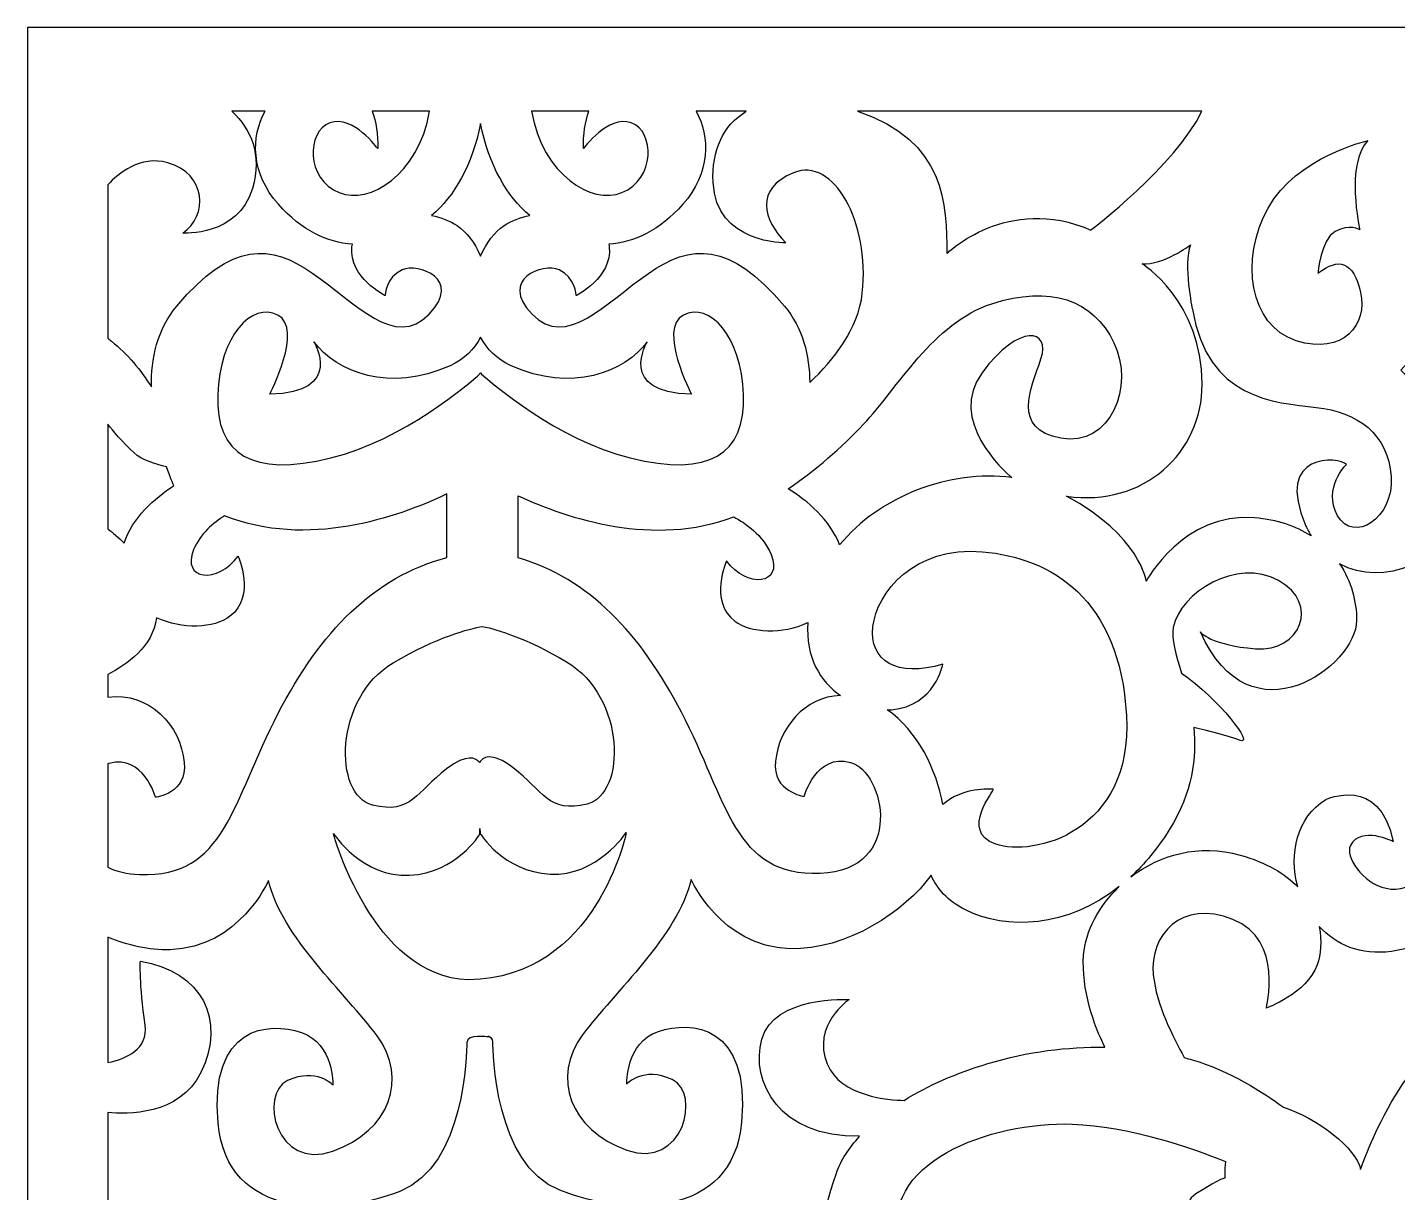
# Model space of a CAD drawing. Header units: centimetres. Extents: x 22.81 to 27, y -9 to -0.08.
# Drawn here: x 22.814 to 24.479, y -1.498 to -0.082 of the extents above; entities that cross this region are included whole.
import ezdxf

# ---------------------------------------------------------------- set-up
doc = ezdxf.new("R2010")
doc.units = ezdxf.units.CM
doc.header["$MEASUREMENT"] = 0
doc.layers.add('layer 1', color=7, linetype='Continuous')

msp = doc.modelspace()

# ---------------------------------------------------------------- linework, layer by layer
at = {"layer": 'layer 1', "color": 250, "lineweight": 30}
for points, knots in [([(26.99977, -9.0002), (26.99977, -9.0002), (22.8137, -9.0002), (22.8137, -9.0002), (22.8137, -9.0002), (22.8137, -9.0002), (22.8137, -0.08237), (22.8137, -0.08237), (22.8137, -0.08237), (22.8137, -0.08237), (26.99977, -0.08237), (26.99977, -0.08237), (26.99977, -0.08237), (26.99977, -0.08237), (26.99977, -9.0002), (26.99977, -9.0002)], [0, 0, 0, 0, 0.2, 0.2, 0.2, 0.2, 0.4, 0.4, 0.4, 0.4, 0.6, 0.6, 0.6, 0.6, 1, 1, 1, 1]), ([(22.91161, -0.46023), (22.91161, -0.46023), (22.91161, -0.27363), (22.91161, -0.27363), (22.91161, -0.27363), (22.92394, -0.26006), (22.95048, -0.23741), (22.98428, -0.24693), (22.98428, -0.24693), (23.03139, -0.2602), (23.03352, -0.31143), (23.0025, -0.33231), (23.0025, -0.33231), (23.0025, -0.33231), (23.06994, -0.33704), (23.08708, -0.27823), (23.08708, -0.27823), (23.09931, -0.23624), (23.08523, -0.20681), (23.06228, -0.18429), (23.06228, -0.18429), (23.06228, -0.18429), (23.10259, -0.18429), (23.10259, -0.18429), (23.10259, -0.18429), (23.0852, -0.21525), (23.08511, -0.25927), (23.11868, -0.29733), (23.11868, -0.29733), (23.14702, -0.32945), (23.17818, -0.34384), (23.20864, -0.34572), (23.20864, -0.34572), (23.20839, -0.3468), (23.20821, -0.34787), (23.2081, -0.34898), (23.2081, -0.34898), (23.20445, -0.38674), (23.24827, -0.40828), (23.24827, -0.40828), (23.24827, -0.40828), (23.24827, -0.40828), (23.24949, -0.38565), (23.26896, -0.37703), (23.26896, -0.37703), (23.28846, -0.36839), (23.34324, -0.38781), (23.30184, -0.43095), (23.30184, -0.43095), (23.26046, -0.47408), (23.21191, -0.41681), (23.16055, -0.38127), (23.16055, -0.38127), (23.1092, -0.34574), (23.06265, -0.34146), (22.99523, -0.42108), (22.99523, -0.42108), (22.97135, -0.4493), (22.96399, -0.485), (22.9644, -0.51934), (22.9644, -0.51934), (22.95152, -0.49897), (22.93548, -0.47914), (22.91587, -0.46382), (22.91587, -0.46382), (22.91438, -0.46266), (22.91297, -0.46146), (22.91161, -0.46023)], [0, 0, 0, 0, 0.0555556, 0.0555556, 0.0555556, 0.0555556, 0.1111111, 0.1111111, 0.1111111, 0.1111111, 0.1666667, 0.1666667, 0.1666667, 0.1666667, 0.2222222, 0.2222222, 0.2222222, 0.2222222, 0.2777778, 0.2777778, 0.2777778, 0.2777778, 0.3333333, 0.3333333, 0.3333333, 0.3333333, 0.3888889, 0.3888889, 0.3888889, 0.3888889, 0.4444444, 0.4444444, 0.4444444, 0.4444444, 0.5, 0.5, 0.5, 0.5, 0.5555556, 0.5555556, 0.5555556, 0.5555556, 0.6111111, 0.6111111, 0.6111111, 0.6111111, 0.6666667, 0.6666667, 0.6666667, 0.6666667, 0.7222222, 0.7222222, 0.7222222, 0.7222222, 0.7777778, 0.7777778, 0.7777778, 0.7777778, 0.8333333, 0.8333333, 0.8333333, 0.8333333, 0.8888889, 0.8888889, 0.8888889, 0.8888889, 1, 1, 1, 1]), ([(23.2328, -0.18429), (23.2328, -0.18429), (23.30249, -0.18429), (23.30249, -0.18429), (23.30249, -0.18429), (23.28842, -0.26254), (23.22955, -0.29771), (23.19272, -0.2832), (23.19272, -0.2832), (23.15171, -0.26705), (23.15285, -0.20855), (23.18131, -0.19845), (23.18131, -0.19845), (23.20979, -0.18837), (23.2394, -0.22974), (23.2394, -0.22974), (23.2394, -0.22974), (23.23975, -0.21229), (23.23761, -0.19696), (23.2328, -0.18429)], [0, 0, 0, 0, 0.1666667, 0.1666667, 0.1666667, 0.1666667, 0.3333333, 0.3333333, 0.3333333, 0.3333333, 0.5, 0.5, 0.5, 0.5, 0.6666667, 0.6666667, 0.6666667, 0.6666667, 1, 1, 1, 1]), ([(23.36443, -0.19899), (23.37444, -0.25001), (23.39637, -0.28742), (23.42407, -0.31104), (23.42407, -0.31104), (23.41269, -0.31323), (23.40195, -0.31717), (23.39293, -0.3231), (23.39293, -0.3231), (23.38143, -0.33067), (23.37146, -0.34412), (23.36443, -0.36037), (23.36443, -0.36037), (23.35741, -0.34412), (23.34741, -0.33067), (23.33594, -0.3231), (23.33594, -0.3231), (23.32692, -0.31717), (23.31619, -0.31323), (23.30479, -0.31104), (23.30479, -0.31104), (23.3325, -0.28742), (23.35441, -0.25001), (23.36443, -0.19899)], [0, 0, 0, 0, 0.1428571, 0.1428571, 0.1428571, 0.1428571, 0.2857143, 0.2857143, 0.2857143, 0.2857143, 0.4285714, 0.4285714, 0.4285714, 0.4285714, 0.5714286, 0.5714286, 0.5714286, 0.5714286, 0.7142857, 0.7142857, 0.7142857, 0.7142857, 1, 1, 1, 1]), ([(23.6263, -0.18429), (23.6263, -0.18429), (23.68728, -0.18429), (23.68728, -0.18429), (23.68728, -0.18429), (23.65867, -0.20116), (23.64532, -0.23219), (23.64695, -0.2704), (23.64695, -0.2704), (23.65016, -0.34574), (23.73522, -0.34433), (23.73522, -0.34433), (23.73522, -0.34433), (23.70793, -0.31588), (23.6967, -0.27892), (23.74486, -0.25901), (23.74486, -0.25901), (23.79299, -0.23912), (23.83793, -0.31873), (23.8283, -0.40545), (23.8283, -0.40545), (23.82353, -0.44843), (23.79354, -0.48652), (23.76446, -0.51402), (23.76446, -0.51402), (23.76408, -0.48135), (23.75628, -0.44786), (23.73361, -0.42108), (23.73361, -0.42108), (23.66621, -0.34146), (23.61966, -0.34574), (23.56831, -0.38127), (23.56831, -0.38127), (23.51695, -0.41681), (23.46841, -0.47408), (23.42701, -0.43095), (23.42701, -0.43095), (23.38564, -0.38781), (23.44042, -0.36839), (23.45989, -0.37703), (23.45989, -0.37703), (23.47938, -0.38565), (23.48058, -0.40828), (23.48058, -0.40828), (23.48058, -0.40828), (23.48058, -0.40828), (23.52439, -0.38674), (23.52076, -0.34898), (23.52076, -0.34898), (23.52065, -0.34787), (23.52046, -0.3468), (23.52024, -0.34572), (23.52024, -0.34572), (23.55069, -0.34384), (23.58184, -0.32945), (23.61018, -0.29733), (23.61018, -0.29733), (23.64375, -0.25927), (23.64368, -0.21525), (23.6263, -0.18429)], [0, 0, 0, 0, 0.0625, 0.0625, 0.0625, 0.0625, 0.125, 0.125, 0.125, 0.125, 0.1875, 0.1875, 0.1875, 0.1875, 0.25, 0.25, 0.25, 0.25, 0.3125, 0.3125, 0.3125, 0.3125, 0.375, 0.375, 0.375, 0.375, 0.4375, 0.4375, 0.4375, 0.4375, 0.5, 0.5, 0.5, 0.5, 0.5625, 0.5625, 0.5625, 0.5625, 0.625, 0.625, 0.625, 0.625, 0.6875, 0.6875, 0.6875, 0.6875, 0.75, 0.75, 0.75, 0.75, 0.8125, 0.8125, 0.8125, 0.8125, 0.875, 0.875, 0.875, 0.875, 1, 1, 1, 1]), ([(23.42638, -0.18429), (23.42638, -0.18429), (23.49607, -0.18429), (23.49607, -0.18429), (23.49607, -0.18429), (23.49126, -0.19696), (23.4891, -0.21229), (23.48945, -0.22974), (23.48945, -0.22974), (23.48945, -0.22974), (23.51906, -0.18837), (23.54755, -0.19845), (23.54755, -0.19845), (23.57601, -0.20855), (23.57715, -0.26705), (23.53616, -0.2832), (23.53616, -0.2832), (23.49932, -0.29771), (23.44046, -0.26254), (23.42638, -0.18429)], [0, 0, 0, 0, 0.1666667, 0.1666667, 0.1666667, 0.1666667, 0.3333333, 0.3333333, 0.3333333, 0.3333333, 0.5, 0.5, 0.5, 0.5, 0.6666667, 0.6666667, 0.6666667, 0.6666667, 1, 1, 1, 1]), ([(23.82262, -0.18429), (23.82262, -0.18429), (24.24098, -0.18429), (24.24098, -0.18429), (24.24098, -0.18429), (24.20899, -0.25034), (24.10595, -0.32867), (24.10595, -0.32867), (24.10595, -0.32867), (24.00484, -0.2846), (23.93102, -0.35711), (23.93102, -0.35711), (23.93102, -0.35711), (23.93102, -0.29889), (23.92987, -0.21981), (23.82262, -0.18429)], [0, 0, 0, 0, 0.2, 0.2, 0.2, 0.2, 0.4, 0.4, 0.4, 0.4, 0.6, 0.6, 0.6, 0.6, 1, 1, 1, 1]), ([(24.35744, -1.12688), (24.34221, -1.11117), (24.31968, -1.09732), (24.28742, -1.08821), (24.28742, -1.08821), (24.23709, -1.07398), (24.18952, -1.08811), (24.15451, -1.11471), (24.15451, -1.11471), (24.17126, -1.09927), (24.18707, -1.08032), (24.2013, -1.0575), (24.2013, -1.0575), (24.22977, -1.01185), (24.23467, -0.96987), (24.23096, -0.93328), (24.23096, -0.93328), (24.24818, -0.93721), (24.27308, -0.94331), (24.28652, -0.94859), (24.28652, -0.94859), (24.30669, -0.95655), (24.26078, -0.89771), (24.21632, -0.86731), (24.21632, -0.86731), (24.20938, -0.84421), (24.20338, -0.82534), (24.20615, -0.81163), (24.20615, -0.81163), (24.21469, -0.76957), (24.28286, -0.72644), (24.334, -0.75448), (24.334, -0.75448), (24.38511, -0.78252), (24.36078, -0.84182), (24.30599, -0.83751), (24.30599, -0.83751), (24.2512, -0.83319), (24.23905, -0.81702), (24.23905, -0.81702), (24.23905, -0.81702), (24.2999, -0.95398), (24.42895, -0.85801), (24.42895, -0.803), (24.42895, -0.803), (24.42895, -0.77991), (24.42237, -0.75548), (24.40832, -0.73443), (24.40832, -0.73443), (24.46115, -0.76313), (24.5364, -0.73257), (24.55156, -0.67066), (24.55156, -0.67066), (24.5715, -0.58911), (24.48279, -0.49896), (24.48279, -0.49896), (24.48279, -0.49896), (24.52874, -0.45303), (24.50635, -0.37579), (24.50635, -0.37579), (24.50635, -0.37579), (24.53816, -0.39667), (24.5782, -0.40189), (24.59588, -0.35076), (24.59588, -0.35076), (24.61356, -0.29961), (24.56997, -0.27874), (24.56997, -0.27874), (24.56997, -0.27874), (24.5782, -0.30483), (24.55937, -0.33406), (24.53109, -0.32989), (24.53109, -0.32989), (24.50281, -0.32572), (24.47808, -0.2777), (24.49575, -0.23803), (24.49575, -0.23803), (24.51342, -0.1984), (24.58058, -0.20152), (24.65833, -0.26204), (24.65833, -0.26204), (24.73609, -0.32257), (24.76235, -0.43815), (24.75271, -0.51206), (24.75271, -0.51206), (24.74877, -0.5424), (24.73943, -0.56915), (24.72976, -0.59015), (24.72976, -0.59015), (24.70791, -0.56829), (24.68045, -0.55773), (24.64999, -0.55773), (24.64999, -0.55773), (24.59109, -0.55773), (24.55516, -0.61737), (24.55516, -0.61737), (24.55516, -0.61737), (24.6165, -0.60584), (24.65553, -0.62726), (24.68156, -0.67665), (24.68156, -0.67665), (24.70758, -0.72604), (24.6797, -0.77381), (24.63323, -0.81827), (24.63323, -0.81827), (24.58676, -0.86273), (24.56446, -1.0175), (24.56446, -1.0175), (24.56446, -1.0175), (24.50311, -1.21016), (24.40832, -1.10147), (24.42133, -1.07677), (24.42133, -1.07677), (24.43435, -1.05209), (24.47336, -1.07183), (24.47336, -1.07183), (24.47336, -1.07183), (24.45665, -0.98952), (24.39158, -1.02079), (24.39158, -1.02079), (24.39158, -1.02079), (24.35632, -1.04213), (24.34655, -1.08674), (24.35744, -1.12688)], [0, 0, 0, 0, 0.03125, 0.03125, 0.03125, 0.03125, 0.0625, 0.0625, 0.0625, 0.0625, 0.09375, 0.09375, 0.09375, 0.09375, 0.125, 0.125, 0.125, 0.125, 0.15625, 0.15625, 0.15625, 0.15625, 0.1875, 0.1875, 0.1875, 0.1875, 0.21875, 0.21875, 0.21875, 0.21875, 0.25, 0.25, 0.25, 0.25, 0.28125, 0.28125, 0.28125, 0.28125, 0.3125, 0.3125, 0.3125, 0.3125, 0.34375, 0.34375, 0.34375, 0.34375, 0.375, 0.375, 0.375, 0.375, 0.40625, 0.40625, 0.40625, 0.40625, 0.4375, 0.4375, 0.4375, 0.4375, 0.46875, 0.46875, 0.46875, 0.46875, 0.5, 0.5, 0.5, 0.5, 0.53125, 0.53125, 0.53125, 0.53125, 0.5625, 0.5625, 0.5625, 0.5625, 0.59375, 0.59375, 0.59375, 0.59375, 0.625, 0.625, 0.625, 0.625, 0.65625, 0.65625, 0.65625, 0.65625, 0.6875, 0.6875, 0.6875, 0.6875, 0.71875, 0.71875, 0.71875, 0.71875, 0.75, 0.75, 0.75, 0.75, 0.78125, 0.78125, 0.78125, 0.78125, 0.8125, 0.8125, 0.8125, 0.8125, 0.84375, 0.84375, 0.84375, 0.84375, 0.875, 0.875, 0.875, 0.875, 0.90625, 0.90625, 0.90625, 0.90625, 0.9375, 0.9375, 0.9375, 0.9375, 1, 1, 1, 1]), ([(24.4327, -0.32835), (24.4327, -0.32835), (24.41508, -0.2473), (24.44263, -0.21996), (24.44263, -0.21996), (24.44263, -0.21996), (24.35555, -0.2395), (24.3214, -0.30199), (24.3214, -0.30199), (24.28722, -0.36448), (24.29824, -0.44454), (24.35555, -0.46311), (24.35555, -0.46311), (24.41287, -0.48164), (24.44263, -0.44259), (24.43382, -0.40451), (24.43382, -0.40451), (24.42499, -0.36642), (24.40736, -0.36156), (24.382, -0.38108), (24.382, -0.38108), (24.382, -0.38108), (24.38532, -0.34007), (24.40294, -0.3303), (24.40294, -0.3303), (24.42058, -0.32055), (24.4327, -0.32835), (24.4327, -0.32835)], [0, 0, 0, 0, 0.125, 0.125, 0.125, 0.125, 0.25, 0.25, 0.25, 0.25, 0.375, 0.375, 0.375, 0.375, 0.5, 0.5, 0.5, 0.5, 0.625, 0.625, 0.625, 0.625, 0.75, 0.75, 0.75, 0.75, 1, 1, 1, 1]), ([(24.37356, -0.70031), (24.37136, -0.69656), (24.3693, -0.69256), (24.36745, -0.68832), (24.36745, -0.68832), (24.32757, -0.59727), (24.40886, -0.60407), (24.41654, -0.61357), (24.41654, -0.61357), (24.41654, -0.61357), (24.38728, -0.64208), (24.40586, -0.67582), (24.40586, -0.67582), (24.42445, -0.70958), (24.47464, -0.67994), (24.47093, -0.62807), (24.47093, -0.62807), (24.46721, -0.57621), (24.43004, -0.54986), (24.37985, -0.5441), (24.37985, -0.5441), (24.32967, -0.53834), (24.24778, -0.53475), (24.22937, -0.42467), (24.22937, -0.42467), (24.22937, -0.42467), (24.2177, -0.37059), (24.22713, -0.34659), (24.22713, -0.34659), (24.22713, -0.34659), (24.19416, -0.37163), (24.16823, -0.36954), (24.16823, -0.36954), (24.16823, -0.36954), (24.24127, -0.4151), (24.24127, -0.51601), (24.24127, -0.51601), (24.24127, -0.59865), (24.17089, -0.66574), (24.07646, -0.65202), (24.07646, -0.65202), (24.16598, -0.70037), (24.17335, -0.75517), (24.17335, -0.75517), (24.17335, -0.75517), (24.17335, -0.75517), (24.21829, -0.6713), (24.30496, -0.67842), (24.30496, -0.67842), (24.33278, -0.68068), (24.35551, -0.68868), (24.37356, -0.70031)], [0, 0, 0, 0, 0.0714286, 0.0714286, 0.0714286, 0.0714286, 0.1428571, 0.1428571, 0.1428571, 0.1428571, 0.2142857, 0.2142857, 0.2142857, 0.2142857, 0.2857143, 0.2857143, 0.2857143, 0.2857143, 0.3571429, 0.3571429, 0.3571429, 0.3571429, 0.4285714, 0.4285714, 0.4285714, 0.4285714, 0.5, 0.5, 0.5, 0.5, 0.5714286, 0.5714286, 0.5714286, 0.5714286, 0.6428571, 0.6428571, 0.6428571, 0.6428571, 0.7142857, 0.7142857, 0.7142857, 0.7142857, 0.7857143, 0.7857143, 0.7857143, 0.7857143, 0.8571429, 0.8571429, 0.8571429, 0.8571429, 1, 1, 1, 1]), ([(23.80066, -0.7112), (23.84863, -0.65245), (23.93444, -0.61942), (24.00984, -0.62953), (24.00984, -0.62953), (24.00022, -0.62131), (23.93157, -0.55952), (23.97382, -0.50213), (23.97382, -0.50213), (24.01918, -0.44053), (24.05747, -0.44946), (24.04539, -0.48519), (24.04539, -0.48519), (24.03328, -0.52089), (24.00909, -0.57089), (24.06958, -0.5816), (24.06958, -0.5816), (24.13006, -0.59232), (24.15928, -0.51822), (24.13407, -0.46553), (24.13407, -0.46553), (24.10888, -0.41285), (24.0562, -0.39549), (23.9856, -0.41823), (23.9856, -0.41823), (23.91498, -0.44098), (23.87003, -0.52202), (23.82991, -0.56466), (23.82991, -0.56466), (23.80333, -0.59293), (23.77112, -0.62055), (23.73838, -0.64301), (23.73838, -0.64301), (23.76136, -0.65746), (23.78926, -0.68095), (23.80066, -0.7112)], [0, 0, 0, 0, 0.1, 0.1, 0.1, 0.1, 0.2, 0.2, 0.2, 0.2, 0.3, 0.3, 0.3, 0.3, 0.4, 0.4, 0.4, 0.4, 0.5, 0.5, 0.5, 0.5, 0.6, 0.6, 0.6, 0.6, 0.7, 0.7, 0.7, 0.7, 0.8, 0.8, 0.8, 0.8, 1, 1, 1, 1]), ([(23.36443, -0.45887), (23.37206, -0.47328), (23.38406, -0.48554), (23.40146, -0.49349), (23.40146, -0.49349), (23.4745, -0.52693), (23.54023, -0.50105), (23.56701, -0.46437), (23.56701, -0.46437), (23.56701, -0.46437), (23.52927, -0.52693), (23.62058, -0.528), (23.62058, -0.528), (23.62058, -0.528), (23.57919, -0.44821), (23.61085, -0.43204), (23.61085, -0.43204), (23.6425, -0.41585), (23.68145, -0.45683), (23.6839, -0.52908), (23.6839, -0.52908), (23.68633, -0.60134), (23.6425, -0.62937), (23.54632, -0.60564), (23.54632, -0.60564), (23.45757, -0.58375), (23.37711, -0.5141), (23.36522, -0.50348), (23.36522, -0.50348), (23.36522, -0.50348), (23.36515, -0.50213), (23.36515, -0.50213), (23.36515, -0.50213), (23.36515, -0.50213), (23.36488, -0.50236), (23.36443, -0.50278), (23.36443, -0.50278), (23.36395, -0.50236), (23.36372, -0.50213), (23.36372, -0.50213), (23.36372, -0.50213), (23.36372, -0.50213), (23.36364, -0.50348), (23.36364, -0.50348), (23.36364, -0.50348), (23.35178, -0.51407), (23.27133, -0.58374), (23.18255, -0.60564), (23.18255, -0.60564), (23.08636, -0.62937), (23.04254, -0.60134), (23.04497, -0.52908), (23.04497, -0.52908), (23.0474, -0.45683), (23.08636, -0.41585), (23.11802, -0.43204), (23.11802, -0.43204), (23.14967, -0.44821), (23.10827, -0.528), (23.10827, -0.528), (23.10827, -0.528), (23.19958, -0.52693), (23.16184, -0.46437), (23.16184, -0.46437), (23.16184, -0.46437), (23.18863, -0.50105), (23.25437, -0.52693), (23.3274, -0.49349), (23.3274, -0.49349), (23.3448, -0.48554), (23.3568, -0.47328), (23.36443, -0.45887)], [0, 0, 0, 0, 0.0526316, 0.0526316, 0.0526316, 0.0526316, 0.1052632, 0.1052632, 0.1052632, 0.1052632, 0.1578947, 0.1578947, 0.1578947, 0.1578947, 0.2105263, 0.2105263, 0.2105263, 0.2105263, 0.2631579, 0.2631579, 0.2631579, 0.2631579, 0.3157895, 0.3157895, 0.3157895, 0.3157895, 0.3684211, 0.3684211, 0.3684211, 0.3684211, 0.4210526, 0.4210526, 0.4210526, 0.4210526, 0.4736842, 0.4736842, 0.4736842, 0.4736842, 0.5263158, 0.5263158, 0.5263158, 0.5263158, 0.5789474, 0.5789474, 0.5789474, 0.5789474, 0.6315789, 0.6315789, 0.6315789, 0.6315789, 0.6842105, 0.6842105, 0.6842105, 0.6842105, 0.7368421, 0.7368421, 0.7368421, 0.7368421, 0.7894737, 0.7894737, 0.7894737, 0.7894737, 0.8421053, 0.8421053, 0.8421053, 0.8421053, 0.8947368, 0.8947368, 0.8947368, 0.8947368, 1, 1, 1, 1]), ([(22.91161, -0.69192), (22.91161, -0.69192), (22.91161, -0.56442), (22.91161, -0.56442), (22.91161, -0.56442), (22.91735, -0.57203), (22.92935, -0.58708), (22.94335, -0.59949), (22.94335, -0.59949), (22.95308, -0.60811), (22.96907, -0.61332), (22.98274, -0.61637), (22.98274, -0.61637), (22.98702, -0.62882), (22.99062, -0.63712), (22.99159, -0.63927), (22.99159, -0.63927), (22.96833, -0.65444), (22.94114, -0.67847), (22.93115, -0.7091), (22.93115, -0.7091), (22.92419, -0.70212), (22.91737, -0.69636), (22.91161, -0.69192)], [0, 0, 0, 0, 0.1428571, 0.1428571, 0.1428571, 0.1428571, 0.2857143, 0.2857143, 0.2857143, 0.2857143, 0.4285714, 0.4285714, 0.4285714, 0.4285714, 0.5714286, 0.5714286, 0.5714286, 0.5714286, 0.7142857, 0.7142857, 0.7142857, 0.7142857, 1, 1, 1, 1]), ([(22.91161, -1.10299), (22.91161, -1.10299), (22.91161, -0.97733), (22.91161, -0.97733), (22.91161, -0.97733), (22.91213, -0.97715), (22.91265, -0.97698), (22.91318, -0.97684), (22.91318, -0.97684), (22.95489, -0.96548), (22.96935, -1.01806), (22.96935, -1.01806), (22.96935, -1.01806), (22.96935, -1.01806), (23.00867, -1.0129), (23.00411, -0.97557), (23.00411, -0.97557), (23.00034, -0.93055), (22.96159, -0.88969), (22.91161, -0.89621), (22.91161, -0.89621), (22.91161, -0.89621), (22.91161, -0.86866), (22.91161, -0.86866), (22.91161, -0.86866), (22.93393, -0.85728), (22.96634, -0.83493), (22.97065, -0.79976), (22.97065, -0.79976), (23.00145, -0.81438), (23.04057, -0.81278), (23.0598, -0.79809), (23.0598, -0.79809), (23.09176, -0.77369), (23.06972, -0.72487), (23.06972, -0.72487), (23.06972, -0.72487), (23.04546, -0.75904), (23.00028, -0.75416), (23.01572, -0.71706), (23.01572, -0.71706), (23.02385, -0.69751), (23.03995, -0.68416), (23.05336, -0.67596), (23.05336, -0.67596), (23.15384, -0.71591), (23.26283, -0.67829), (23.3235, -0.64933), (23.3235, -0.64933), (23.3235, -0.64933), (23.3235, -0.72668), (23.3235, -0.72668), (23.3235, -0.72668), (23.23449, -0.74952), (23.16934, -0.81811), (23.1186, -0.91571), (23.1186, -0.91571), (23.06242, -1.02375), (23.0544, -1.11616), (22.95009, -1.1119), (22.95009, -1.1119), (22.93446, -1.11126), (22.92178, -1.10804), (22.91161, -1.10299)], [0, 0, 0, 0, 0.0588235, 0.0588235, 0.0588235, 0.0588235, 0.1176471, 0.1176471, 0.1176471, 0.1176471, 0.1764706, 0.1764706, 0.1764706, 0.1764706, 0.2352941, 0.2352941, 0.2352941, 0.2352941, 0.2941176, 0.2941176, 0.2941176, 0.2941176, 0.3529412, 0.3529412, 0.3529412, 0.3529412, 0.4117647, 0.4117647, 0.4117647, 0.4117647, 0.4705882, 0.4705882, 0.4705882, 0.4705882, 0.5294118, 0.5294118, 0.5294118, 0.5294118, 0.5882353, 0.5882353, 0.5882353, 0.5882353, 0.6470588, 0.6470588, 0.6470588, 0.6470588, 0.7058824, 0.7058824, 0.7058824, 0.7058824, 0.7647059, 0.7647059, 0.7647059, 0.7647059, 0.8235294, 0.8235294, 0.8235294, 0.8235294, 0.8823529, 0.8823529, 0.8823529, 0.8823529, 1, 1, 1, 1]), ([(23.80182, -0.89424), (23.77727, -0.8773), (23.75902, -0.848), (23.76209, -0.80567), (23.76209, -0.80567), (23.73135, -0.82011), (23.69243, -0.81848), (23.67328, -0.80386), (23.67328, -0.80386), (23.64132, -0.77944), (23.66336, -0.73062), (23.66336, -0.73062), (23.66336, -0.73062), (23.68761, -0.76479), (23.7328, -0.75993), (23.71737, -0.72281), (23.71737, -0.72281), (23.70758, -0.69927), (23.68627, -0.68476), (23.67198, -0.6773), (23.67198, -0.6773), (23.57506, -0.71404), (23.47083, -0.67981), (23.41009, -0.65157), (23.41009, -0.65157), (23.41009, -0.65157), (23.41009, -0.72718), (23.41009, -0.72718), (23.41009, -0.72718), (23.49576, -0.75162), (23.55895, -0.81921), (23.60844, -0.91439), (23.60844, -0.91439), (23.6646, -1.02245), (23.67263, -1.11486), (23.77695, -1.11059), (23.77695, -1.11059), (23.88126, -1.10632), (23.85559, -0.98692), (23.81387, -0.97553), (23.81387, -0.97553), (23.77214, -0.96417), (23.75769, -1.01677), (23.75769, -1.01677), (23.75769, -1.01677), (23.75769, -1.01677), (23.71837, -1.01159), (23.72293, -0.97426), (23.72293, -0.97426), (23.72634, -0.93344), (23.75857, -0.89599), (23.80182, -0.89424)], [0, 0, 0, 0, 0.0714286, 0.0714286, 0.0714286, 0.0714286, 0.1428571, 0.1428571, 0.1428571, 0.1428571, 0.2142857, 0.2142857, 0.2142857, 0.2142857, 0.2857143, 0.2857143, 0.2857143, 0.2857143, 0.3571429, 0.3571429, 0.3571429, 0.3571429, 0.4285714, 0.4285714, 0.4285714, 0.4285714, 0.5, 0.5, 0.5, 0.5, 0.5714286, 0.5714286, 0.5714286, 0.5714286, 0.6428571, 0.6428571, 0.6428571, 0.6428571, 0.7142857, 0.7142857, 0.7142857, 0.7142857, 0.7857143, 0.7857143, 0.7857143, 0.7857143, 0.8571429, 0.8571429, 0.8571429, 0.8571429, 1, 1, 1, 1]), ([(23.92611, -1.02679), (23.92614, -1.02678), (23.92617, -1.02674), (23.9262, -1.0267), (23.9262, -1.0267), (23.95027, -1.00539), (23.98399, -1.00824), (23.98719, -1.00824), (23.98719, -1.00824), (23.99039, -1.00824), (23.94547, -1.05942), (23.99039, -1.07505), (23.99039, -1.07505), (24.03533, -1.09068), (24.1573, -1.06084), (24.14927, -0.91867), (24.14927, -0.91867), (24.14127, -0.7765), (24.0578, -0.72674), (23.97435, -0.71964), (23.97435, -0.71964), (23.89089, -0.71251), (23.84596, -0.7694), (23.84115, -0.81062), (23.84115, -0.81062), (23.83634, -0.85184), (23.87003, -0.87317), (23.9262, -0.85612), (23.9262, -0.85612), (23.9262, -0.85612), (23.91657, -0.90729), (23.86363, -0.91156), (23.86363, -0.91156), (23.86191, -0.9117), (23.86017, -0.91177), (23.8584, -0.91179), (23.8584, -0.91179), (23.89562, -0.937), (23.91832, -0.98454), (23.92611, -1.02679)], [0, 0, 0, 0, 0.0909091, 0.0909091, 0.0909091, 0.0909091, 0.1818182, 0.1818182, 0.1818182, 0.1818182, 0.2727273, 0.2727273, 0.2727273, 0.2727273, 0.3636364, 0.3636364, 0.3636364, 0.3636364, 0.4545455, 0.4545455, 0.4545455, 0.4545455, 0.5454545, 0.5454545, 0.5454545, 0.5454545, 0.6363636, 0.6363636, 0.6363636, 0.6363636, 0.7272727, 0.7272727, 0.7272727, 0.7272727, 0.8181818, 0.8181818, 0.8181818, 0.8181818, 1, 1, 1, 1]), ([(23.36679, -0.81027), (23.3505, -0.81318), (23.31189, -0.82288), (23.25823, -0.85457), (23.25823, -0.85457), (23.186, -0.89724), (23.18557, -1.01568), (23.23307, -1.02753), (23.23307, -1.02753), (23.28054, -1.03939), (23.28664, -1.01138), (23.32315, -0.98333), (23.32315, -0.98333), (23.34796, -0.96428), (23.35871, -0.97011), (23.36306, -0.97581), (23.36306, -0.97581), (23.36674, -0.96985), (23.37717, -0.96151), (23.40389, -0.98203), (23.40389, -0.98203), (23.44042, -1.01007), (23.4465, -1.0381), (23.49398, -1.02623), (23.49398, -1.02623), (23.54146, -1.01438), (23.54104, -0.89592), (23.46881, -0.85327), (23.46881, -0.85327), (23.42134, -0.82524), (23.38565, -0.81442), (23.36679, -0.81027)], [0, 0, 0, 0, 0.1111111, 0.1111111, 0.1111111, 0.1111111, 0.2222222, 0.2222222, 0.2222222, 0.2222222, 0.3333333, 0.3333333, 0.3333333, 0.3333333, 0.4444444, 0.4444444, 0.4444444, 0.4444444, 0.5555556, 0.5555556, 0.5555556, 0.5555556, 0.6666667, 0.6666667, 0.6666667, 0.6666667, 0.7777778, 0.7777778, 0.7777778, 0.7777778, 1, 1, 1, 1]), ([(23.36354, -1.05587), (23.36354, -1.05587), (23.36332, -1.06312), (23.36332, -1.06312), (23.36332, -1.06312), (23.36332, -1.06312), (23.33531, -1.10951), (23.2781, -1.11274), (23.2781, -1.11274), (23.22088, -1.11598), (23.18557, -1.06206), (23.18557, -1.06206), (23.18557, -1.06206), (23.18557, -1.06206), (23.23213, -1.23557), (23.3497, -1.23995), (23.3497, -1.23995), (23.3497, -1.23995), (23.3497, -1.23989), (23.3497, -1.23989), (23.3497, -1.23989), (23.50592, -1.2376), (23.54146, -1.06075), (23.54146, -1.06075), (23.54146, -1.06075), (23.54146, -1.06075), (23.50615, -1.11466), (23.44893, -1.11143), (23.44893, -1.11143), (23.3917, -1.10819), (23.36372, -1.06182), (23.36372, -1.06182), (23.36372, -1.06182), (23.36372, -1.06182), (23.36354, -1.05587), (23.36354, -1.05587)], [0, 0, 0, 0, 0.1, 0.1, 0.1, 0.1, 0.2, 0.2, 0.2, 0.2, 0.3, 0.3, 0.3, 0.3, 0.4, 0.4, 0.4, 0.4, 0.5, 0.5, 0.5, 0.5, 0.6, 0.6, 0.6, 0.6, 0.7, 0.7, 0.7, 0.7, 0.8, 0.8, 0.8, 0.8, 1, 1, 1, 1]), ([(24.85478, -1.1925), (24.86601, -1.20584), (24.89324, -1.24264), (24.8873, -1.27945), (24.8873, -1.27945), (24.87987, -1.32555), (24.78136, -1.3519), (24.73861, -1.33214), (24.73861, -1.33214), (24.69585, -1.31238), (24.71816, -1.26298), (24.71816, -1.26298), (24.71816, -1.26298), (24.69883, -1.27551), (24.69135, -1.29015), (24.69093, -1.30504), (24.69093, -1.30504), (24.64944, -1.28008), (24.60368, -1.27138), (24.5633, -1.29136), (24.5633, -1.29136), (24.47886, -1.33309), (24.4337, -1.47052), (24.4337, -1.47052), (24.4337, -1.47052), (24.42905, -1.44432), (24.38119, -1.4083), (24.34003, -1.39449), (24.34003, -1.39449), (24.31657, -1.37734), (24.27453, -1.35008), (24.22929, -1.33708), (24.22929, -1.33708), (24.22601, -1.33615), (24.22273, -1.33525), (24.21937, -1.3344), (24.21937, -1.3344), (24.20602, -1.30949), (24.18548, -1.27022), (24.18189, -1.23378), (24.18189, -1.23378), (24.17712, -1.18566), (24.21588, -1.14143), (24.27854, -1.16645), (24.27854, -1.16645), (24.3412, -1.19145), (24.31912, -1.27429), (24.31912, -1.27429), (24.31912, -1.27429), (24.31912, -1.27429), (24.3685, -1.2567), (24.38096, -1.2217), (24.38096, -1.2217), (24.38535, -1.2094), (24.38717, -1.19265), (24.38343, -1.17491), (24.38343, -1.17491), (24.40373, -1.19715), (24.43368, -1.21072), (24.47151, -1.20523), (24.47151, -1.20523), (24.5849, -1.18876), (24.59774, -1.09068), (24.59774, -1.09068), (24.59774, -1.09068), (24.63947, -1.15468), (24.75824, -1.22006), (24.85293, -1.19306), (24.85293, -1.19306), (24.85356, -1.19288), (24.85416, -1.19269), (24.85478, -1.1925)], [0, 0, 0, 0, 0.0526316, 0.0526316, 0.0526316, 0.0526316, 0.1052632, 0.1052632, 0.1052632, 0.1052632, 0.1578947, 0.1578947, 0.1578947, 0.1578947, 0.2105263, 0.2105263, 0.2105263, 0.2105263, 0.2631579, 0.2631579, 0.2631579, 0.2631579, 0.3157895, 0.3157895, 0.3157895, 0.3157895, 0.3684211, 0.3684211, 0.3684211, 0.3684211, 0.4210526, 0.4210526, 0.4210526, 0.4210526, 0.4736842, 0.4736842, 0.4736842, 0.4736842, 0.5263158, 0.5263158, 0.5263158, 0.5263158, 0.5789474, 0.5789474, 0.5789474, 0.5789474, 0.6315789, 0.6315789, 0.6315789, 0.6315789, 0.6842105, 0.6842105, 0.6842105, 0.6842105, 0.7368421, 0.7368421, 0.7368421, 0.7368421, 0.7894737, 0.7894737, 0.7894737, 0.7894737, 0.8421053, 0.8421053, 0.8421053, 0.8421053, 0.8947368, 0.8947368, 0.8947368, 0.8947368, 1, 1, 1, 1]), ([(22.91161, -1.60418), (22.91161, -1.60418), (22.91161, -1.40101), (22.91161, -1.40101), (22.91161, -1.40101), (22.9335, -1.40328), (22.99877, -1.40523), (23.02449, -1.35245), (23.02449, -1.35245), (23.05559, -1.28857), (23.02591, -1.22971), (22.95097, -1.21719), (22.95097, -1.21719), (22.95097, -1.21719), (22.94956, -1.24474), (22.95662, -1.29483), (22.95662, -1.29483), (22.96072, -1.32386), (22.93445, -1.33566), (22.91161, -1.34044), (22.91161, -1.34044), (22.91161, -1.34044), (22.91161, -1.188), (22.91161, -1.188), (22.91161, -1.188), (22.93563, -1.19812), (22.96149, -1.20417), (22.98709, -1.20335), (22.98709, -1.20335), (23.07147, -1.20064), (23.10675, -1.11908), (23.10675, -1.11908), (23.10675, -1.11908), (23.12208, -1.18704), (23.20033, -1.25634), (23.23868, -1.308), (23.23868, -1.308), (23.27703, -1.35965), (23.25403, -1.42352), (23.18499, -1.44798), (23.18499, -1.44798), (23.11594, -1.47244), (23.09447, -1.37867), (23.12975, -1.36236), (23.12975, -1.36236), (23.16504, -1.34605), (23.18499, -1.36779), (23.18499, -1.36779), (23.18499, -1.36779), (23.18499, -1.36779), (23.18652, -1.31751), (23.14663, -1.30393), (23.14663, -1.30393), (23.10675, -1.29033), (23.03463, -1.29577), (23.04537, -1.41401), (23.04537, -1.41401), (23.05611, -1.53226), (23.18652, -1.52817), (23.2663, -1.4969), (23.2663, -1.4969), (23.34608, -1.46565), (23.34761, -1.32702), (23.34761, -1.31616), (23.34761, -1.31616), (23.34761, -1.30527), (23.37368, -1.30936), (23.37368, -1.30936), (23.37368, -1.30936), (23.37368, -1.30936), (23.37344, -1.30848), (23.37344, -1.30848), (23.37344, -1.30848), (23.37691, -1.30955), (23.37942, -1.31149), (23.37942, -1.31485), (23.37942, -1.31485), (23.37942, -1.32571), (23.38096, -1.46435), (23.46073, -1.4956), (23.46073, -1.4956), (23.54052, -1.52686), (23.67091, -1.53095), (23.68165, -1.41271), (23.68165, -1.41271), (23.6924, -1.29446), (23.62029, -1.28903), (23.58041, -1.30262), (23.58041, -1.30262), (23.54052, -1.3162), (23.54205, -1.3665), (23.54205, -1.3665), (23.54205, -1.3665), (23.54205, -1.3665), (23.56198, -1.34475), (23.59727, -1.36105), (23.59727, -1.36105), (23.63256, -1.37738), (23.61108, -1.47115), (23.54205, -1.4467), (23.54205, -1.4467), (23.473, -1.42221), (23.45, -1.35833), (23.48835, -1.3067), (23.48835, -1.3067), (23.5267, -1.25505), (23.60495, -1.18574), (23.62029, -1.11779), (23.62029, -1.11779), (23.62029, -1.11779), (23.65558, -1.19933), (23.73995, -1.20205), (23.73995, -1.20205), (23.80946, -1.20429), (23.88106, -1.1558), (23.91185, -1.11281), (23.91185, -1.11281), (23.91879, -1.12875), (23.93181, -1.1437), (23.9535, -1.15468), (23.9535, -1.15468), (24.00359, -1.18003), (24.07713, -1.17655), (24.14058, -1.12658), (24.14058, -1.12658), (24.11551, -1.15044), (24.09936, -1.18087), (24.09722, -1.20975), (24.09722, -1.20975), (24.09408, -1.25204), (24.10994, -1.2947), (24.12298, -1.32181), (24.12298, -1.32181), (24.07797, -1.32104), (24.02959, -1.32695), (23.98082, -1.3416), (23.98082, -1.3416), (23.94307, -1.35293), (23.90827, -1.3683), (23.87905, -1.38638), (23.87905, -1.38638), (23.86115, -1.38603), (23.80181, -1.38177), (23.78563, -1.34207), (23.78563, -1.34207), (23.76649, -1.29516), (23.81212, -1.26387), (23.81212, -1.26387), (23.81212, -1.26387), (23.81212, -1.26387), (23.72089, -1.25866), (23.70619, -1.31209), (23.70619, -1.31209), (23.69203, -1.36348), (23.72685, -1.43172), (23.82506, -1.42994), (23.82506, -1.42994), (23.81197, -1.44422), (23.80226, -1.45929), (23.79673, -1.47477), (23.79673, -1.47477), (23.77677, -1.53051), (23.77371, -1.58215), (23.77677, -1.63515), (23.77677, -1.63515), (23.77985, -1.68815), (23.73075, -1.74658), (23.6924, -1.7167), (23.6924, -1.7167), (23.65404, -1.6868), (23.67245, -1.64602), (23.73535, -1.63652), (23.73535, -1.63652), (23.73535, -1.63652), (23.72155, -1.59709), (23.67398, -1.60118), (23.67398, -1.60118), (23.65698, -1.60263), (23.64374, -1.60791), (23.63411, -1.61689), (23.63411, -1.61689), (23.63009, -1.60378), (23.61321, -1.56439), (23.55211, -1.54355), (23.55211, -1.54355), (23.48141, -1.51947), (23.38578, -1.569), (23.36443, -1.67983), (23.36443, -1.67983), (23.34306, -1.569), (23.24746, -1.51947), (23.17676, -1.54355), (23.17676, -1.54355), (23.11215, -1.56558), (23.09701, -1.60834), (23.09419, -1.61886), (23.09419, -1.61886), (23.0718, -1.57763), (23.02934, -1.55556), (22.97643, -1.63289), (22.97643, -1.63289), (22.97643, -1.63289), (23.00468, -1.61913), (23.03014, -1.63664), (23.03014, -1.63664), (23.05559, -1.6542), (23.04852, -1.73809), (23.00468, -1.71055), (23.00468, -1.71055), (22.96549, -1.68591), (22.92067, -1.61824), (22.91161, -1.60418)], [0, 0, 0, 0, 0.0185185, 0.0185185, 0.0185185, 0.0185185, 0.037037, 0.037037, 0.037037, 0.037037, 0.0555556, 0.0555556, 0.0555556, 0.0555556, 0.0740741, 0.0740741, 0.0740741, 0.0740741, 0.0925926, 0.0925926, 0.0925926, 0.0925926, 0.1111111, 0.1111111, 0.1111111, 0.1111111, 0.1296296, 0.1296296, 0.1296296, 0.1296296, 0.1481481, 0.1481481, 0.1481481, 0.1481481, 0.1666667, 0.1666667, 0.1666667, 0.1666667, 0.1851852, 0.1851852, 0.1851852, 0.1851852, 0.2037037, 0.2037037, 0.2037037, 0.2037037, 0.2222222, 0.2222222, 0.2222222, 0.2222222, 0.2407407, 0.2407407, 0.2407407, 0.2407407, 0.2592593, 0.2592593, 0.2592593, 0.2592593, 0.2777778, 0.2777778, 0.2777778, 0.2777778, 0.2962963, 0.2962963, 0.2962963, 0.2962963, 0.3148148, 0.3148148, 0.3148148, 0.3148148, 0.3333333, 0.3333333, 0.3333333, 0.3333333, 0.3518519, 0.3518519, 0.3518519, 0.3518519, 0.3703704, 0.3703704, 0.3703704, 0.3703704, 0.3888889, 0.3888889, 0.3888889, 0.3888889, 0.4074074, 0.4074074, 0.4074074, 0.4074074, 0.4259259, 0.4259259, 0.4259259, 0.4259259, 0.4444444, 0.4444444, 0.4444444, 0.4444444, 0.462963, 0.462963, 0.462963, 0.462963, 0.4814815, 0.4814815, 0.4814815, 0.4814815, 0.5, 0.5, 0.5, 0.5, 0.5185185, 0.5185185, 0.5185185, 0.5185185, 0.537037, 0.537037, 0.537037, 0.537037, 0.5555556, 0.5555556, 0.5555556, 0.5555556, 0.5740741, 0.5740741, 0.5740741, 0.5740741, 0.5925926, 0.5925926, 0.5925926, 0.5925926, 0.6111111, 0.6111111, 0.6111111, 0.6111111, 0.6296296, 0.6296296, 0.6296296, 0.6296296, 0.6481481, 0.6481481, 0.6481481, 0.6481481, 0.6666667, 0.6666667, 0.6666667, 0.6666667, 0.6851852, 0.6851852, 0.6851852, 0.6851852, 0.7037037, 0.7037037, 0.7037037, 0.7037037, 0.7222222, 0.7222222, 0.7222222, 0.7222222, 0.7407407, 0.7407407, 0.7407407, 0.7407407, 0.7592593, 0.7592593, 0.7592593, 0.7592593, 0.7777778, 0.7777778, 0.7777778, 0.7777778, 0.7962963, 0.7962963, 0.7962963, 0.7962963, 0.8148148, 0.8148148, 0.8148148, 0.8148148, 0.8333333, 0.8333333, 0.8333333, 0.8333333, 0.8518519, 0.8518519, 0.8518519, 0.8518519, 0.8703704, 0.8703704, 0.8703704, 0.8703704, 0.8888889, 0.8888889, 0.8888889, 0.8888889, 0.9074074, 0.9074074, 0.9074074, 0.9074074, 0.9259259, 0.9259259, 0.9259259, 0.9259259, 0.9444444, 0.9444444, 0.9444444, 0.9444444, 0.962963, 0.962963, 0.962963, 0.962963, 1, 1, 1, 1]), ([(24.14434, -1.62107), (24.16591, -1.60714), (24.19634, -1.60286), (24.23177, -1.61819), (24.23177, -1.61819), (24.23177, -1.61819), (24.20004, -1.52095), (24.23342, -1.50008), (24.23342, -1.50008), (24.26679, -1.47922), (24.26875, -1.48094), (24.26875, -1.48094), (24.26875, -1.48094), (24.26875, -1.48094), (24.26858, -1.47241), (24.26956, -1.46052), (24.26956, -1.46052), (24.2292, -1.44434), (24.15231, -1.41737), (24.08339, -1.41519), (24.08339, -1.41519), (23.98444, -1.41207), (23.8454, -1.46112), (23.87369, -1.56339), (23.87369, -1.56339), (23.90196, -1.66568), (24.03391, -1.66253), (24.06336, -1.6354), (24.06336, -1.6354), (24.09282, -1.60827), (24.07287, -1.5441), (24.07287, -1.5441), (24.07287, -1.5441), (24.07287, -1.5441), (24.13625, -1.56431), (24.14434, -1.62107)], [0, 0, 0, 0, 0.1, 0.1, 0.1, 0.1, 0.2, 0.2, 0.2, 0.2, 0.3, 0.3, 0.3, 0.3, 0.4, 0.4, 0.4, 0.4, 0.5, 0.5, 0.5, 0.5, 0.6, 0.6, 0.6, 0.6, 0.7, 0.7, 0.7, 0.7, 0.8, 0.8, 0.8, 0.8, 1, 1, 1, 1])]:
    msp.add_open_spline(points, degree=3, knots=knots, dxfattribs=at)

doc.saveas('drawing.dxf')
